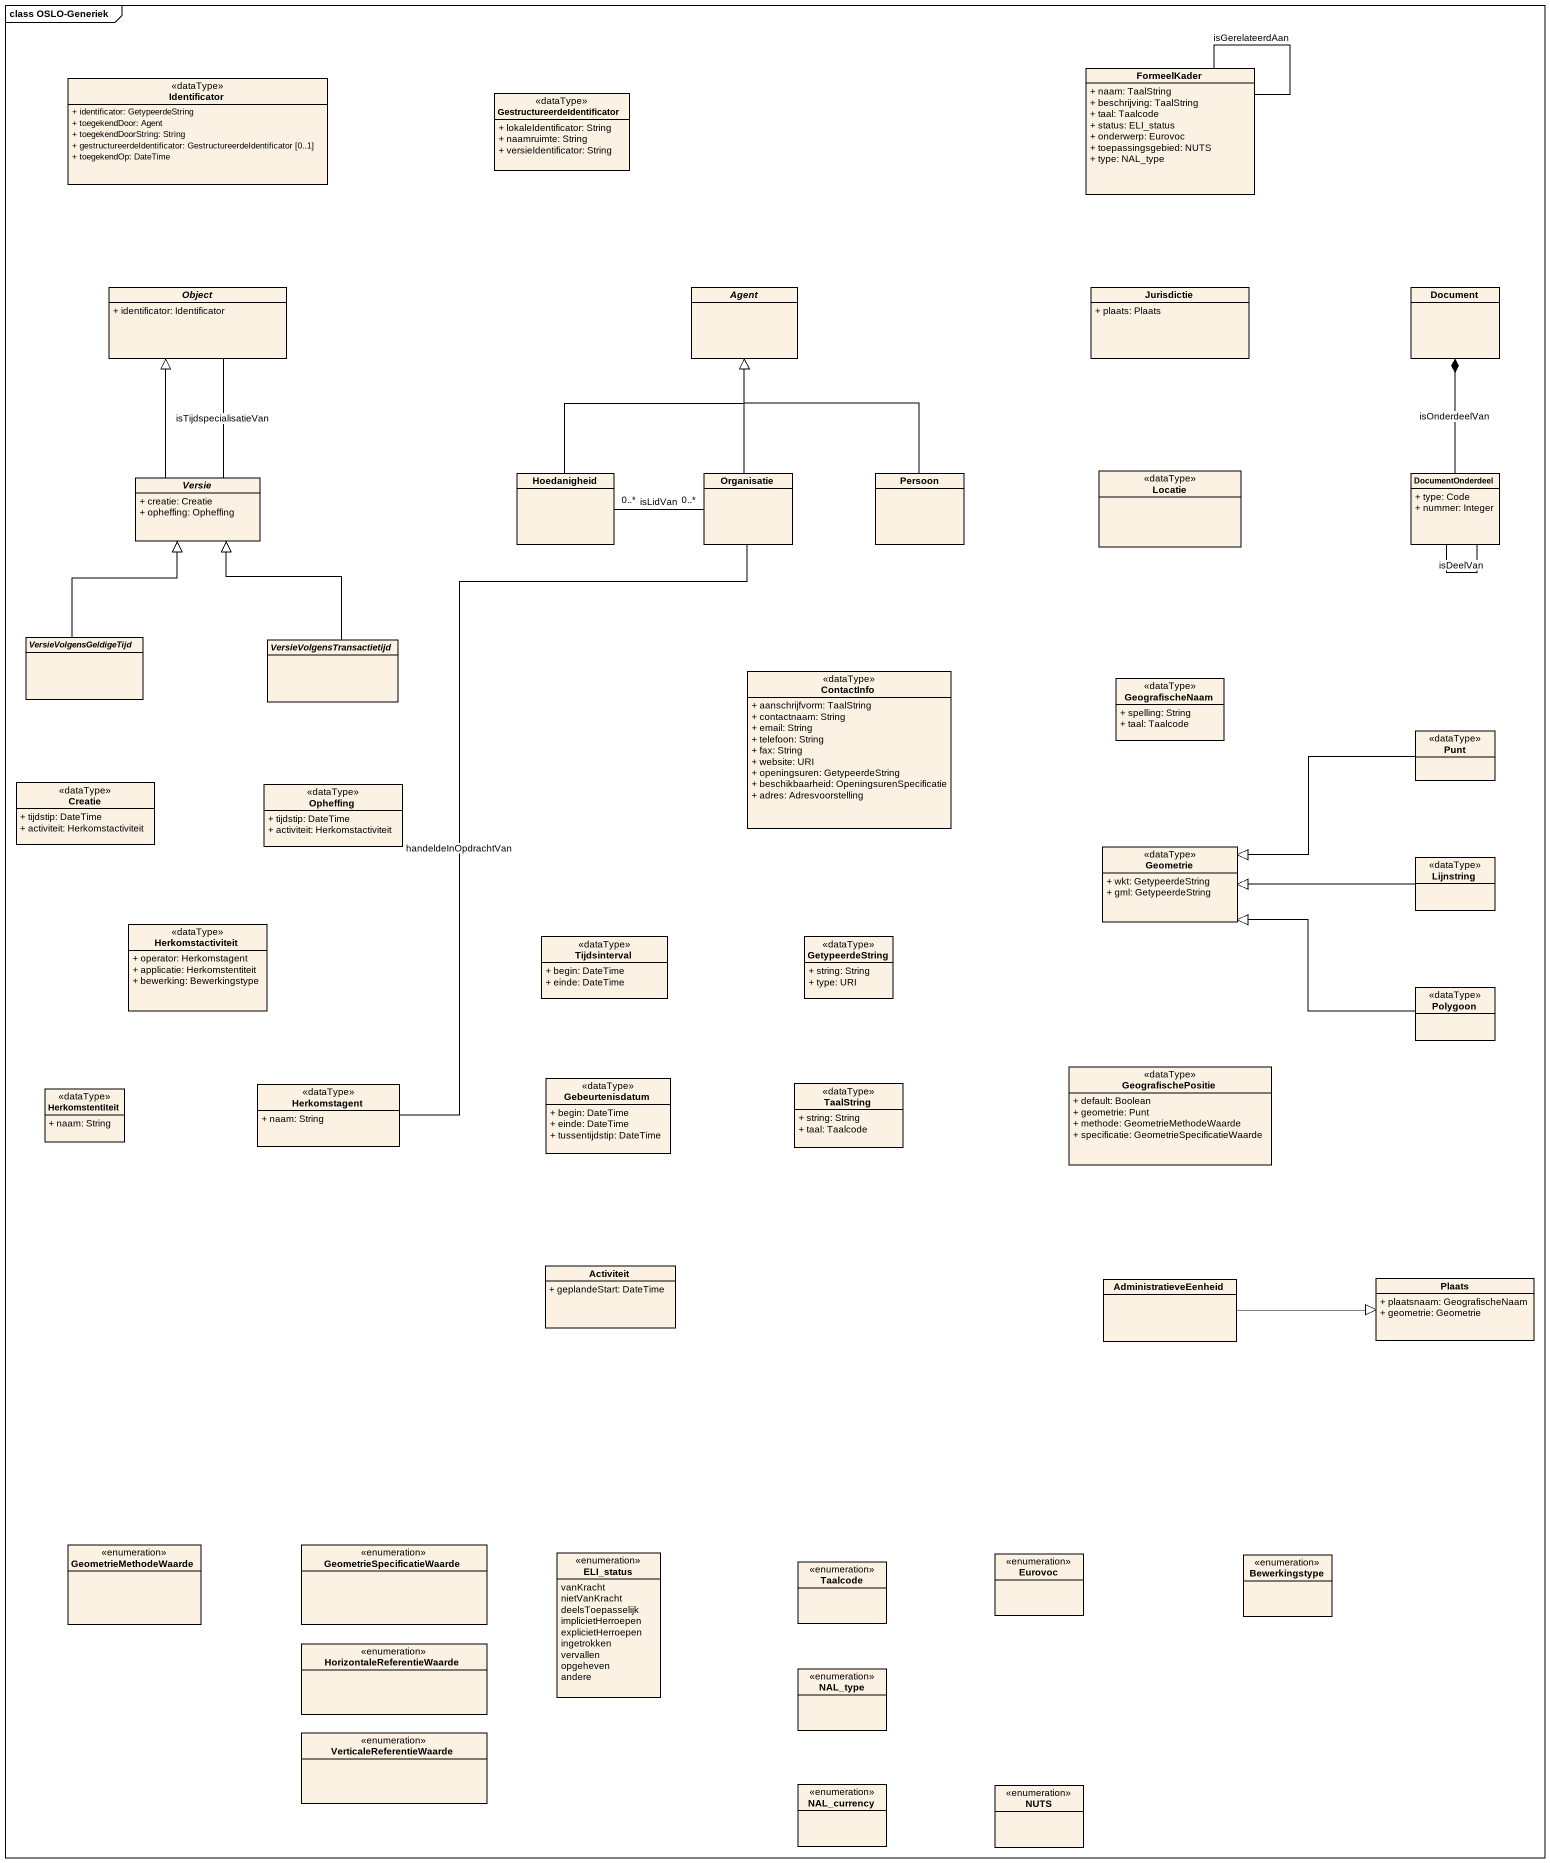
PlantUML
@startuml
mainframe class OSLO-Generiek
hide circle
hide empty members
skinparam classAttributeIconSize 0
class Identificator <<dataType>> {
  + identificator: GetypeerdeString
  + toegekendDoor: Agent
  + toegekendDoorString: String
  + gestructureerdeIdentificator: GestructureerdeIdentificator [0..1]
  + toegekendOp: DateTime
}
class GestructureerdeIdentificator <<dataType>> {
  + lokaleIdentificator: String
  + naamruimte: String
  + versieIdentificator: String
}
class FormeelKader {
  + naam: TaalString
  + beschrijving: TaalString
  + taal: Taalcode
  + status: ELI_status
  + onderwerp: Eurovoc
  + toepassingsgebied: NUTS
  + type: NAL_type
}
abstract class "Object" as Object_ {
  + identificator: Identificator
}
abstract class "Agent" as Agent_
class Jurisdictie {
  + plaats: Plaats
}
class Document
abstract class Versie {
  + creatie: Creatie
  + opheffing: Opheffing
}
class Hoedanigheid
class Organisatie
class Persoon
class Locatie <<dataType>>
class DocumentOnderdeel {
  + type: Code
  + nummer: Integer
}
abstract class VersieVolgensGeldigeTijd
abstract class VersieVolgensTransactietijd
class ContactInfo <<dataType>> {
  + aanschrijfvorm: TaalString
  + contactnaam: String
  + email: String
  + telefoon: String
  + fax: String
  + website: URI
  + openingsuren: GetypeerdeString
  + beschikbaarheid: OpeningsurenSpecificatie
  + adres: Adresvoorstelling
}
class GeografischeNaam <<dataType>> {
  + spelling: String
  + taal: Taalcode
}
class Punt <<dataType>>
class Creatie <<dataType>> {
  + tijdstip: DateTime
  + activiteit: Herkomstactiviteit
}
class Opheffing <<dataType>> {
  + tijdstip: DateTime
  + activiteit: Herkomstactiviteit
}
class Geometrie <<dataType>> {
  + wkt: GetypeerdeString
  + gml: GetypeerdeString
}
class Lijnstring <<dataType>>
class Herkomstactiviteit <<dataType>> {
  + operator: Herkomstagent
  + applicatie: Herkomstentiteit
  + bewerking: Bewerkingstype
}
class Tijdsinterval <<dataType>> {
  + begin: DateTime
  + einde: DateTime
}
class GetypeerdeString <<dataType>> {
  + string: String
  + type: URI
}
class Polygoon <<dataType>>
class GeografischePositie <<dataType>> {
  + default: Boolean
  + geometrie: Punt
  + methode: GeometrieMethodeWaarde
  + specificatie: GeometrieSpecificatieWaarde
}
class Herkomstentiteit <<dataType>> {
  + naam: String
}
class Herkomstagent <<dataType>> {
  + naam: String
}
class Gebeurtenisdatum <<dataType>> {
  + begin: DateTime
  + einde: DateTime
  + tussentijdstip: DateTime
}
class TaalString <<dataType>> {
  + string: String
  + taal: Taalcode
}
class Activiteit {
  + geplandeStart: DateTime
}
class AdministratieveEenheid
class Plaats {
  + plaatsnaam: GeografischeNaam
  + geometrie: Geometrie
}
enum GeometrieMethodeWaarde
enum GeometrieSpecificatieWaarde
enum ELI_status {
  vanKracht
  nietVanKracht
  deelsToepasselijk
  implicietHerroepen
  explicietHerroepen
  ingetrokken
  vervallen
  opgeheven
  andere
}
enum Taalcode
enum Eurovoc
enum Bewerkingstype
enum HorizontaleReferentieWaarde
enum NAL_type
enum VerticaleReferentieWaarde
enum NAL_currency
enum NUTS
FormeelKader -- FormeelKader : isGerelateerdAan
Versie -up-|> Object_
Versie -up- Object_ : isTijdspecialisatieVan
Hoedanigheid -up-|> Agent_
Hoedanigheid "0..*" -right- "0..*" Organisatie : isLidVan
Organisatie -up-|> Agent_
Persoon -up-|> Agent_
DocumentOnderdeel -up-* Document : isOnderdeelVan
DocumentOnderdeel -- DocumentOnderdeel : isDeelVan
VersieVolgensGeldigeTijd -up-|> Versie
VersieVolgensTransactietijd -up-|> Versie
Punt -left-|> Geometrie
Lijnstring -left-|> Geometrie
Polygoon -left-|> Geometrie
Herkomstagent -up- Organisatie : handeldeInOpdrachtVan
AdministratieveEenheid -right-|> Plaats
@enduml
